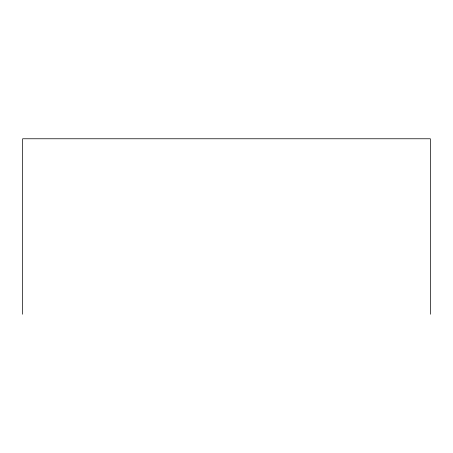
<?xml version="1.0" encoding="UTF-8"?>
<svg xmlns="http://www.w3.org/2000/svg" width="453" height="453" viewBox="0 0 453 453"><rect width="100%" height="100%" fill="white"/><g stroke="black" fill="none" stroke-linecap="round" stroke-linejoin="round"><path stroke-width="0.68" d="M430.35 314.235L430.35 138.765L22.65 138.765L22.65 314.235"/></g></svg>
